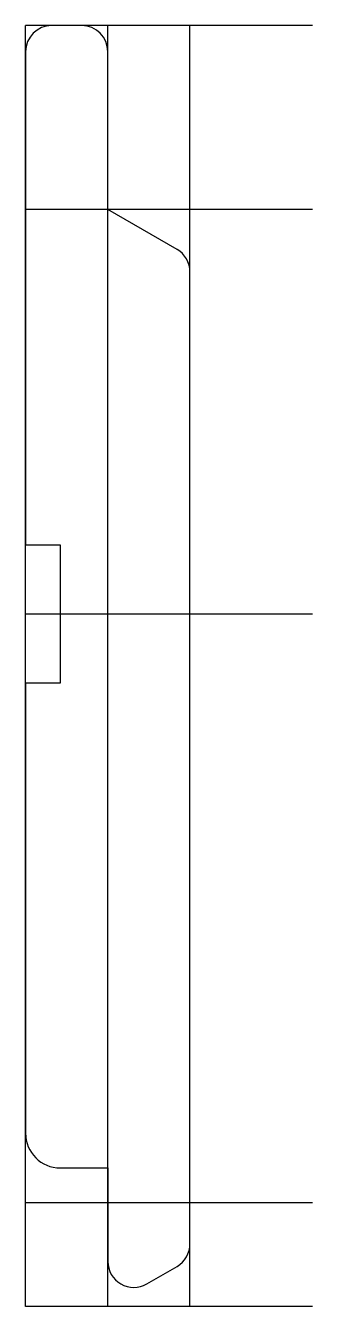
# Model space of a CAD drawing. Extents: x 0 to 33, y -12 to 136.
import ezdxf

# ---------------------------------------------------------------- set-up
doc = ezdxf.new("R2010")
doc.units = 0
doc.layers.get('0').update_dxf_attribs({"linetype": 'CONTINUOUS'})

msp = doc.modelspace()

# ---------------------------------------------------------------- linework, layer by layer
at = {"linetype": 'CONTINUOUS'}
for p, q in [((33.15, 136), (0, 136)), ((0, -12), (0, 136)), ((6.5, 136), (3, 136)), ((9.5, -12), (9.5, 136)), ((19, -12), (19, 136)), ((0, 133), (0, 76)), ((9.5, 114.76), (9.5, 133)), ((33.15, 114.76), (0, 114.76)), ((17.5, 110.14), (9.5, 114.76)), ((19, -4.78), (19, 107.55)), ((0, 76), (3.98, 76)), ((3.98, 76), (3.98, 60)), ((33.15, 68), (0, 68)), ((3.98, 60), (0, 60)), ((0, 60), (0, 8)), ((4, 4), (9.5, 4)), ((9.5, 4), (9.5, -6.8)), ((0, 0), (33.15, 0)), ((14, -9.4), (17.5, -7.38)), ((33.15, -12), (0, -12))]:
    msp.add_line(p, q, dxfattribs=at)
for centre, radius, start, end in [((3, 133), 3, 90, 180), ((6.5, 133), 3, 0, 90), ((16, 107.54), 3, 0.1544, 60.0002), ((4, 8), 4, 180, 270), ((16, -4.78), 3, 300, 0.0367), ((12.5, -6.8), 3, 179.9633, 300)]:
    msp.add_arc(centre, radius, start, end, dxfattribs=at)

doc.saveas('drawing.dxf')
